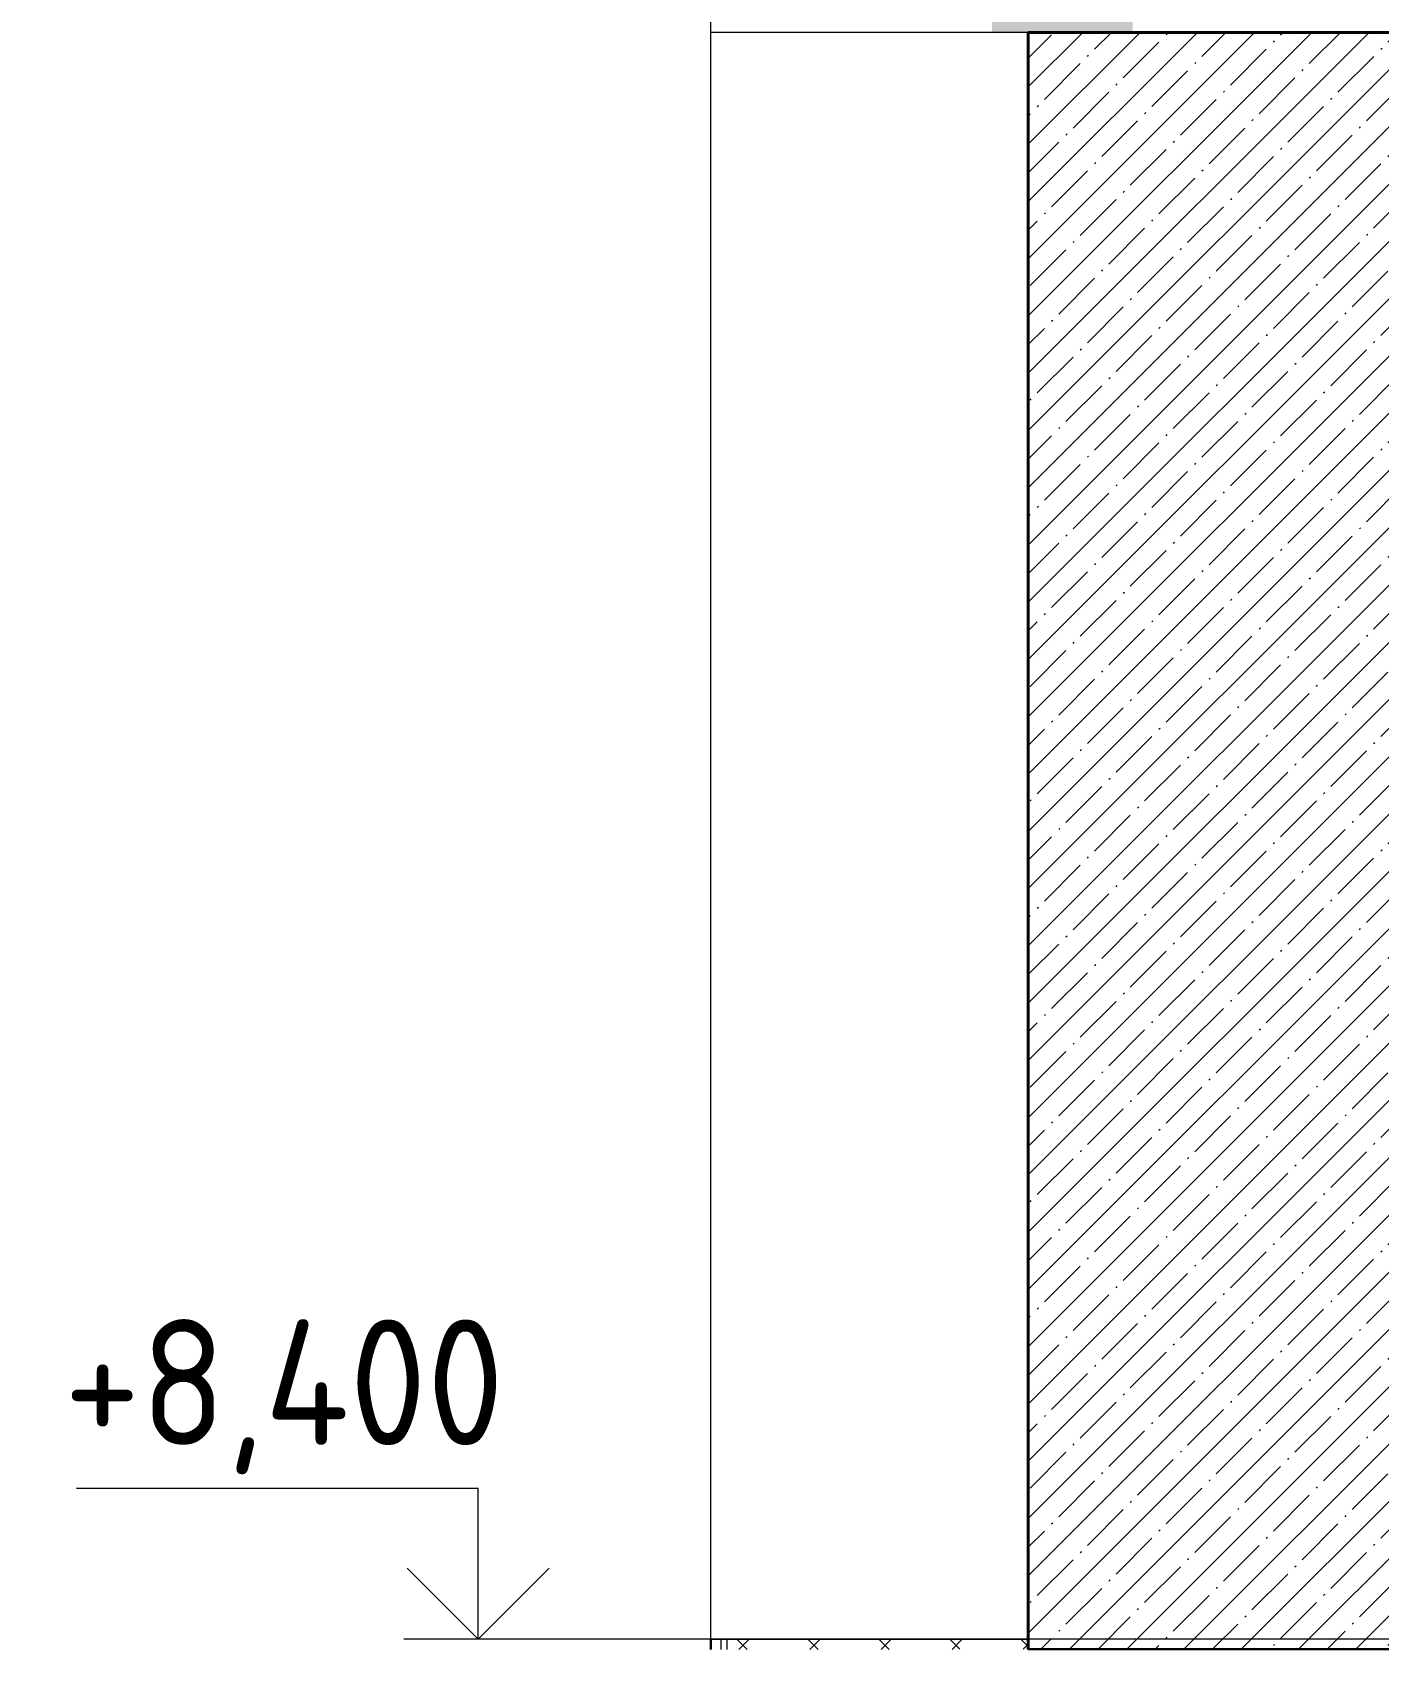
# Model space of a CAD drawing. Header units: millimetres. Extents: x -3511 to 67671, y -1987 to 16130.
# Drawn here: x 33690 to 34361, y 8395 to 9200 of the extents above; entities that cross this region are included whole.
import ezdxf

# ---------------------------------------------------------------- set-up
doc = ezdxf.new("R2010")
doc.units = ezdxf.units.MM
for name, color, linetype, lineweight, true_color in [('A-FLOR-FNSH-1', 7, 'Continuous', 30, 0x3c3c3c), ('A-WALL-4', 7, 'Continuous', 40, 0x3c3c3c), ('A-WALL-5', 7, 'Continuous', 30, 0x3c3c3c), ('A-WALL-6', 7, 'Continuous', 9, 0x787878), ('A-WALL-FNSH-3', 7, 'Continuous', 30, 0x3c3c3c), ('I-WALL-1', 7, 'Continuous', 9, 0x787878)]:
    doc.layers.add(name, color=color, linetype=linetype, lineweight=lineweight, true_color=true_color)
for name, color, linetype, lineweight in [('A-GLAZ', 7, 'Continuous', 9), ('A-WALL', 7, 'Continuous', 9), ('A-WALL-PATT', 7, 'Continuous', 9), ('G-ANNO-DIMS', 7, 'Continuous', 9), ('G-ANNO-DIMS-1', 7, 'Continuous', 20)]:
    doc.layers.add(name, color=color, linetype=linetype, lineweight=lineweight)
doc.styles.add('ISOCPEUR_2', font='isocpeur.ttf', dxfattribs={"width": 0.9, "height": 62.5})

# ---------------------------------------------------------------- blocks, each defined once
blk = doc.blocks.new('120_Окно_СКБ_1Ст - 120_Окно_СКБ_1Ст 900х2500_h_-20664874-Развертка 3_45-2')
at = {"layer": 'A-GLAZ'}
h = blk.add_hatch(color=256, dxfattribs=at)
h.paths.add_polyline_path([(-110, 9200), (-58, 9200), (-58, 9270), (-128, 9270), (-128, 9200)])
h.paths.add_polyline_path([(-58, 11630), (-58, 11700), (-128, 11700), (-128, 11630), (-110, 11630)])
blk = doc.blocks.new('Высотные отметки - Стрелка_Верх-17668718-Развертка 3_45-2')
at = {"layer": 'G-ANNO-DIMS'}
for p, q in [((-397.01, 11875), (-597.01, 11875)), ((-397.01, 11800), (-397.01, 11875)), ((-359.11, 11800), (-434.1, 11800))]:
    blk.add_line(p, q, dxfattribs=at)
at = {"layer": 'G-ANNO-DIMS-1'}
for q in [(-432.37, 11835.36), (-361.66, 11835.36)]:
    blk.add_line((-397.01, 11800), q, dxfattribs=at)

msp = doc.modelspace()

# ---------------------------------------------------------------- hatches: boundary and pattern name
at = {"layer": 'A-WALL-6'}
h = msp.add_hatch(dxfattribs=at)
h.set_pattern_fill('FP_20', color=256, style=0, pattern_type=2)
h.set_pattern_definition([(45, (39754.154, 0), (-17.67767, 17.67767), []), (135, (39754.154, 0), (-17.67767, -17.67767), [])])
h.paths.add_polyline_path([(34036.31, 8394.79), (34186.31, 8395), (34186.31, 8400), (34036.31, 8400), (34036.31, 8395)])
at = {"layer": 'A-WALL-PATT'}
h = msp.add_hatch(dxfattribs=at)
h.set_pattern_fill('FP_19', color=256, style=0, pattern_type=2)
h.set_pattern_definition([(180, (32185.31, 4271), (-2e-14, -154), [125, -137]), (90, (32185.3, 4206), (-262, 2e-14), [65, -89]), (180, (32185.31, 4206), (-2e-14, -154), [125, -137]), (90, (32197.3, 4206), (-262, 2e-14), [65, -89]), (180, (32322.31, 4206), (-2e-14, -154), [125, -137]), (180, (32322.31, 4271), (-2e-14, -154), [125, -137]), (90, (32066.3, 4283), (-262, 2e-14), [65, -89]), (90, (32316.3, 4283), (-262, 2e-14), [65, -89]), (0, (32066.31, 4283), (0, -154), [250, -12]), (0, (32066.31, 4348), (0, -154), [250, -12])])
h.paths.add_polyline_path([(34028.12, 8394.79), (34028.31, 8395), (34028.12, 8395)])
at = {"layer": 'I-WALL-1'}
h = msp.add_hatch(dxfattribs=at)
h.set_pattern_fill('FP_21', color=256, style=0, pattern_type=2)
h.set_pattern_definition([(45, (39754.154, 0), (-14.25598, 14.25598), []), (45, (39768.41, 0), (-14.25598, 14.25598), [25.202, -5.04, 0.8382, -4.202])])
h.paths.add_polyline_path([(34406.31, 8395), (34406.31, 9200), (34186.31, 9200), (34186.31, 8395)])

# ---------------------------------------------------------------- linework, layer by layer
at = {"layer": 'A-FLOR-FNSH-1'}
msp.add_line((47258.07, 8395), (34186.31, 8395), dxfattribs=at)
at = {"layer": 'A-WALL'}
for p, q in [((34028.31, 8400), (34028.31, 12270.57)), ((34186.31, 9200), (34028.31, 9200)), ((34186.31, 8400), (34186.31, 9200)), ((34028.31, 8400), (34186.31, 8400)), ((34033.31, 8394.79), (34033.31, 8400)), ((34036.31, 8394.79), (34036.31, 8400))]:
    msp.add_line(p, q, dxfattribs=at)
at = {"layer": 'A-WALL-4'}
for p, q in [((34186.31, 9200), (34186.31, 8394.79)), ((34406.31, 9200), (34186.31, 9200))]:
    msp.add_line(p, q, dxfattribs=at)
at = {"layer": 'A-WALL-5'}
msp.add_line((34186.31, 8394.79), (34186.31, 8400), dxfattribs=at)
at = {"layer": 'A-WALL-FNSH-3'}
msp.add_line((34028.31, 8400), (34028.31, 8394.79), dxfattribs=at)
at = {"layer": 'G-ANNO-DIMS'}
msp.add_line((34508.72, 8400), (33912.42, 8400), dxfattribs=at)

# ---------------------------------------------------------------- block references
at = {"layer": 'A-GLAZ'}
msp.add_blockref('120_Окно_СКБ_1Ст - 120_Окно_СКБ_1Ст 900х2500_h_-20664874-Развертка 3_45-2', (34296.31, 0), dxfattribs=at)
at = {"layer": 'G-ANNO-DIMS'}
msp.add_blockref('Высотные отметки - Стрелка_Верх-17668718-Развертка 3_45-2', (34309.43, -3400), dxfattribs=at)

# ---------------------------------------------------------------- texts
at = {"layer": 'G-ANNO-DIMS', "insert": (33705.99, 8559.15), "char_height": 62.5, "width": 261.4279, "attachment_point": 1, "line_spacing_factor": 1.149209, "style": 'ISOCPEUR_2', "bg_fill": 3, "box_fill_scale": 1.25, "bg_fill_color": 256, "bg_fill_true_color": 13158600, "bg_fill_transparency": 0}
msp.add_mtext('+8,400', dxfattribs=at)

doc.saveas('drawing.dxf')
